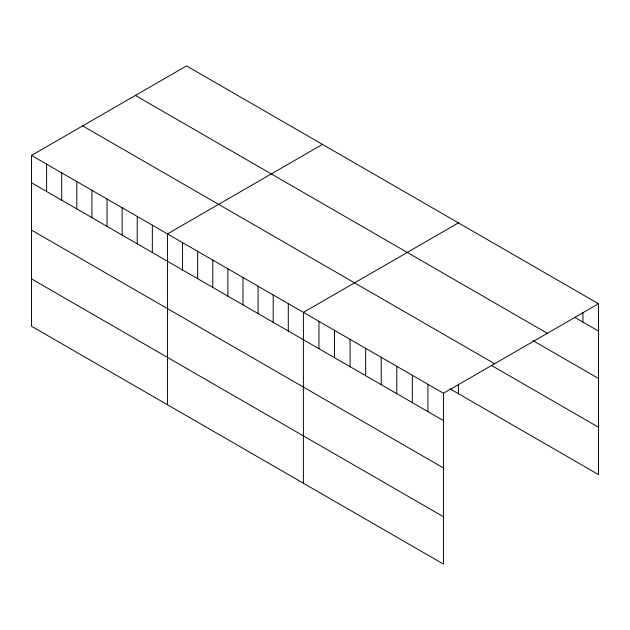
<?xml version="1.0" encoding="UTF-8"?>
<svg xmlns="http://www.w3.org/2000/svg" width="630" height="630" viewBox="0 0 630 630"><rect width="100%" height="100%" fill="white"/><g stroke="black" fill="none" stroke-linecap="round" stroke-linejoin="round"><path stroke-width="0.94" d="M31.5 155.421L443.465 393.262L443.465 564.094L31.5 326.245L31.5 155.421L186.535 65.906L598.5 303.755L598.5 474.579L450.041 388.868M322.481 144.396L167.446 233.911L167.446 404.736M458.435 222.886L303.392 312.393L303.392 483.226M443.465 393.262L598.5 303.755M574.749 317.378L598.5 331.096M135.371 95.445L547.336 333.294M532.972 340.609L598.5 378.449M82.664 125.882L494.629 363.723M491.195 365.282L598.5 427.227M31.5 182.763L443.465 420.604M31.5 230.107L443.465 467.956M31.5 278.893L443.465 516.742M582.939 312.346L582.939 322.111M458.435 384.426L458.435 393.711M427.896 384.276L427.896 411.618M412.335 375.291L412.335 402.633M396.774 366.306L396.774 393.648M381.213 357.32L381.213 384.662M365.644 348.335L365.644 375.677M350.083 339.349L350.083 366.691M334.522 330.364L334.522 357.706M318.961 321.379L318.961 348.721M288.288 303.676L288.288 331.018M273.184 294.958L273.184 322.292M258.079 286.233L258.079 313.575M242.975 277.515L242.975 304.857M227.871 268.789L227.871 296.132M212.767 260.072L212.767 287.414M197.655 251.346L197.655 278.688M182.55 242.629L182.55 269.971M152.342 225.186L152.342 252.528M137.238 216.468L137.238 243.81M122.133 207.743L122.133 235.084M107.029 199.025L107.029 226.367M91.925 190.307L91.925 217.641M76.813 181.582L76.813 208.924M61.709 172.864L61.709 200.206M46.604 164.139L46.604 191.481"/></g></svg>
